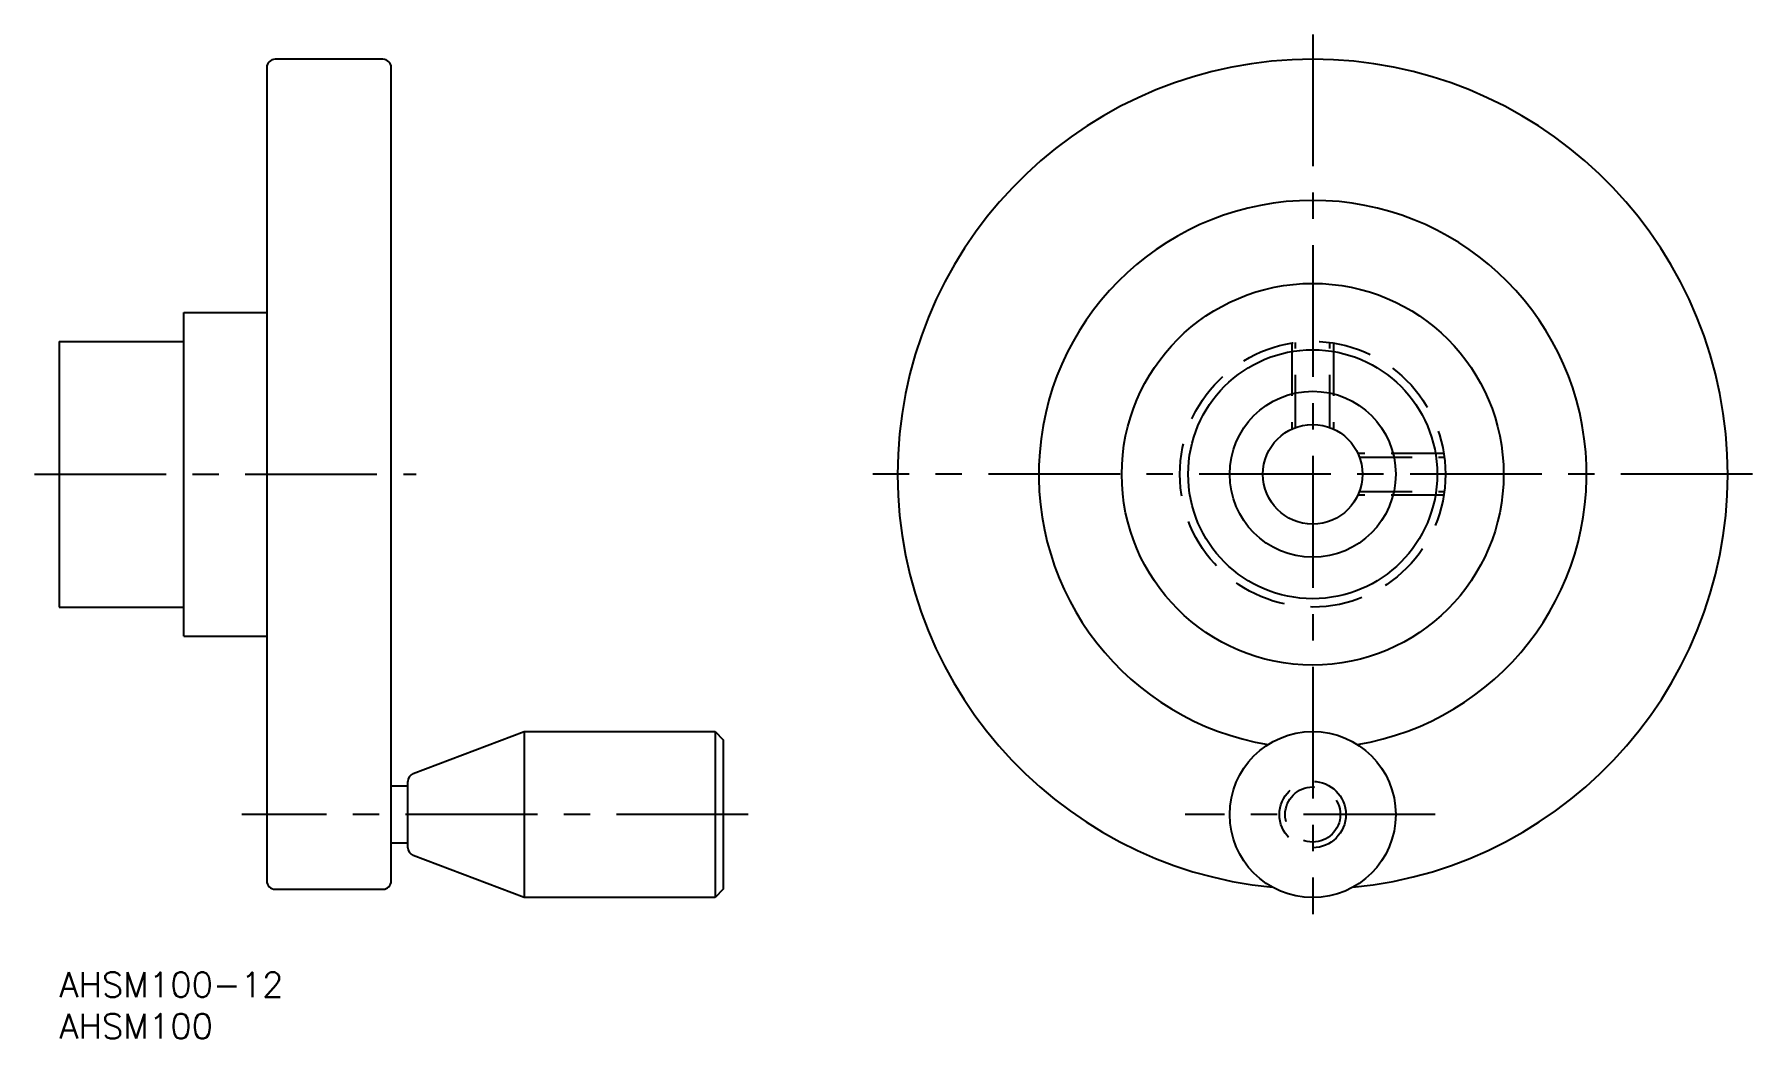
# Model space of a CAD drawing. Extents: x -3 to 204, y -8 to 113.
import ezdxf

# ---------------------------------------------------------------- set-up
doc = ezdxf.new("R2010")
doc.units = 0
doc.header["$LTSCALE"] = 0.5
doc.linetypes.add('CENTER', pattern=[50.8, 31.75, -6.35, 6.35, -6.35])
doc.linetypes.add('DASHED', pattern=[19.05, 12.7, -6.35])
doc.layers.get('0').update_dxf_attribs({"linetype": 'CONTINUOUS'})
for name, color, linetype in [('MSM_CENTER', 1, 'CENTER'), ('MSM_CONTINUOUS', 7, 'CONTINUOUS'), ('MSM_DASHED', 4, 'DASHED'), ('MSM_PART_NUMBER', 7, 'CONTINUOUS')]:
    doc.layers.add(name, color=color, linetype=linetype)
doc.styles.get("Standard").update_dxf_attribs({"font": 'txt.shx', "height": 3, "bigfont": 'bigfont.shx'})

# ---------------------------------------------------------------- blocks, each defined once
blk = doc.blocks.new('*U2')
at = {"layer": 'MSM_PART_NUMBER'}
blk.add_text('AHSM100-12', height=3, dxfattribs=at).set_placement((0, -3))
blk = doc.blocks.new('*U3')
at = {"layer": 'MSM_PART_NUMBER'}
blk.add_text('AHSM100', height=3, dxfattribs=at).set_placement((0, -8))

msp = doc.modelspace()

# ---------------------------------------------------------------- linework, layer by layer
msp.add_circle((151, 60), 15)
at = {"layer": 'MSM_CENTER'}
for p, q in [((151, 113), (151, 7)), ((-3, 60), (43, 60)), ((204, 60), (98, 60)), ((83, 19), (22, 19)), ((165.76, 19), (135.62, 19))]:
    msp.add_line(p, q, dxfattribs=at)
at = {"layer": 'MSM_CONTINUOUS'}
for p, q in [((39, 110), (26, 110)), ((25, 109), (25, 11)), ((40, 11), (40, 109)), ((15, 40.5), (15, 79.5)), ((15, 79.5), (25, 79.5)), ((0, 76), (0, 44)), ((0, 76), (15, 76)), ((0, 44), (15, 44)), ((15, 40.5), (25, 40.5)), ((42.65, 23.94), (56, 29)), ((56, 29), (56, 9)), ((56, 29), (79, 29)), ((79, 29), (79, 9)), ((79, 29), (80, 28)), ((80, 28), (80, 10)), ((42, 15), (42, 23)), ((40, 22.44), (42, 22.44)), ((42, 15.56), (40, 15.56)), ((56, 9), (42.65, 14.06)), ((26, 10), (39, 10)), ((79, 9), (56, 9)), ((80, 10), (79, 9))]:
    msp.add_line(p, q, dxfattribs=at)
for centre, radius in [((151, 60), 23), ((151, 60), 10), ((151, 60), 6), ((151, 19), 10)]:
    msp.add_circle(centre, radius, dxfattribs=at)
for centre, radius, start, end in [((26, 109), 1, 90, 180), ((39, 109), 1, 360, 90), ((151, 60), 50, 275.5181, 264.4819), ((151, 60), 33, 279.3564, 260.6436), ((43, 23), 1, 110.7702, 180), ((43, 15), 1, 180, 249.2298), ((26, 11), 1, 180, 270), ((39, 11), 1, 270, 0)]:
    msp.add_arc(centre, radius, start, end, dxfattribs=at)
at = {"layer": 'MSM_DASHED'}
for p, q in [((148.5, 75.8), (148.5, 65.45)), ((148.93, 65.63), (148.93, 75.87)), ((153.07, 65.63), (153.07, 75.87)), ((153.5, 75.8), (153.5, 65.45)), ((166.8, 62.5), (156.45, 62.5)), ((156.63, 62.07), (166.87, 62.07)), ((166.8, 57.5), (156.45, 57.5)), ((156.63, 57.93), (166.87, 57.93))]:
    msp.add_line(p, q, dxfattribs=at)
for centre, radius in [((151, 60), 16), ((151, 19), 4), ((151, 19), 3.32)]:
    msp.add_circle(centre, radius, dxfattribs=at)

# ---------------------------------------------------------------- block references
at = {"layer": 'MSM_CONTINUOUS'}
for name in ['*U2', '*U3']:
    msp.add_blockref(name, (0, 0), dxfattribs=at)

doc.saveas('drawing.dxf')
